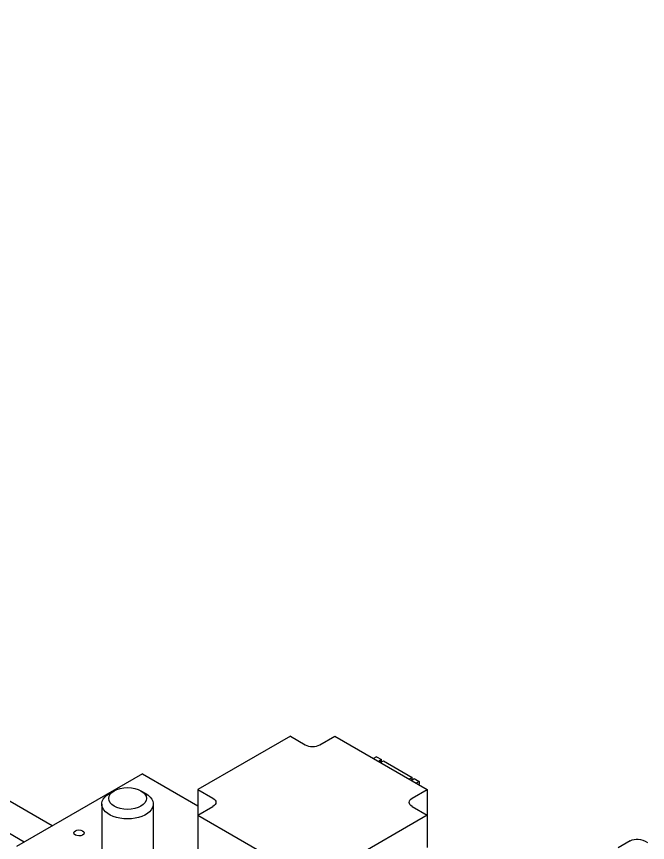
# Model space of a CAD drawing. Header units: millimetres. Extents: x 129 to 6329, y 33 to 3553.
# Drawn here: x 3328.8 to 3512.7, y 1661.5 to 1902.3 of the extents above; entities that cross this region are included whole.
import ezdxf

# ---------------------------------------------------------------- set-up
doc = ezdxf.new("R2010")
doc.units = ezdxf.units.MM
doc.layers.add('vistasIsometricas', color=255, linetype='Continuous')

msp = doc.modelspace()

# ---------------------------------------------------------------- linework, layer by layer
at = {"layer": 'vistasIsometricas', "extrusion": (0, 0.816497, 0.57735)}
for p, q in [((3339.233, 1666.347), (2930.523, 1902.316)), ((3331.036, 1661.614), (2923.331, 1897.003)), ((3408.626, 1692.525), (3381.685, 1676.971)), ((3408.626, 1692.525), (3412.975, 1690.01)), ((3417.217, 1690.008), (3421.566, 1692.519)), ((3421.566, 1692.519), (3448.507, 1676.939)), ((3433.782, 1686.48), (3432.894, 1685.968)), ((3433.782, 1686.48), (3435.196, 1685.662)), ((3435.196, 1685.662), (3435.004, 1685.552)), ((3435.195, 1685.009), (3435.196, 1685.662)), ((3434.788, 1685.427), (3434.308, 1685.15)), ((3434.787, 1684.873), (3434.788, 1685.427)), ((3435.004, 1685.427), (3434.788, 1685.427)), ((3434.921, 1684.796), (3435.808, 1685.308)), ((3435.004, 1685.552), (3435.004, 1685.427)), ((3435.004, 1684.843), (3435.004, 1685.427)), ((3435.195, 1685.009), (3435.004, 1684.899)), ((3435.808, 1685.308), (3444.157, 1680.479)), ((3365.566, 1681.55), (3328.797, 1660.321)), ((3365.566, 1681.55), (3381.682, 1672.23)), ((3444.157, 1680.479), (3443.27, 1679.967)), ((3444.157, 1679.827), (3443.835, 1679.641)), ((3443.883, 1679.613), (3444.362, 1679.89)), ((3444.157, 1679.827), (3444.157, 1680.479)), ((3444.362, 1680.015), (3444.578, 1680.015)), ((3444.362, 1679.89), (3444.362, 1680.015)), ((3444.362, 1679.89), (3444.362, 1680.015)), ((3444.578, 1680.015), (3444.77, 1680.125)), ((3444.77, 1680.125), (3446.184, 1679.307)), ((3446.184, 1679.307), (3445.297, 1678.795)), ((3446.184, 1678.55), (3445.952, 1678.416)), ((3446.184, 1679.307), (3446.184, 1678.55)), ((3357.277, 1676.599), (3355.864, 1675.786)), ((3365.046, 1676.593), (3366.458, 1675.778)), ((3381.685, 1676.971), (3381.679, 1667.585)), ((3381.685, 1676.971), (3386.034, 1674.456)), ((3444.158, 1674.428), (3448.507, 1676.939)), ((3448.507, 1676.939), (3448.501, 1669.465)), ((3353.659, 1672.719), (3353.647, 1656.123)), ((3368.659, 1672.708), (3368.647, 1656.112)), ((3381.685, 1669.494), (3386.034, 1672.005)), ((3444.158, 1671.976), (3448.507, 1669.461)), ((3381.685, 1669.494), (3381.679, 1660.108)), ((3381.685, 1669.494), (3408.626, 1653.913)), ((3448.507, 1669.461), (3421.566, 1653.907)), ((3448.507, 1669.461), (3448.5, 1660.076)), ((3381.679, 1667.585), (3381.659, 1640.244)), ((3381.684, 1667.582), (3381.679, 1667.585)), ((3381.679, 1667.585), (3381.684, 1667.582)), ((3507.747, 1662.006), (3504.247, 1659.985))]:
    msp.add_line(p, q, dxfattribs=at)
at = {"layer": 'vistasIsometricas'}
for centre, major_axis, start_param, end_param in [((3415.096, 1691.235), (-3, 0.002), 0.7858183, 2.3566147), ((3361.16, 1674.346), (-5.5, 0.004), 3.1415927, 9.424778), ((3347.005, 1664.296), (-1.5, 0.001), 3.1415927, 9.424778)]:
    msp.add_ellipse(centre, major_axis=major_axis, ratio=0.5778348, start_param=start_param, end_param=end_param, dxfattribs=at)
at = {"layer": 'vistasIsometricas', "extrusion": (2.66667e-16, -4.84965e-20, -1)}
msp.add_ellipse((3361.159, 1672.714), major_axis=(-7.5, 0.005), ratio=0.5778348, start_param=2.354934, end_param=7.069844, dxfattribs=at)
at = {"layer": 'vistasIsometricas', "extrusion": (-7.27447e-20, -9.99999e-17, -1)}
for centre, start_param, end_param in [((3383.913, 1673.231), 2.3557743, 3.9265706), ((3446.28, 1673.201), -0.7858183, 0.784978)]:
    msp.add_ellipse(centre, major_axis=(-3, 0.002), ratio=0.5778348, start_param=start_param, end_param=end_param, dxfattribs=at)
at = {"layer": 'vistasIsometricas', "extrusion": (1.18301e-16, 6.83013e-17, -1)}
msp.add_ellipse((3512.747, 1653.346), major_axis=(-5, 8.66), ratio=0.5773503, start_param=0, end_param=0.7853982, dxfattribs=at)

doc.saveas('drawing.dxf')
